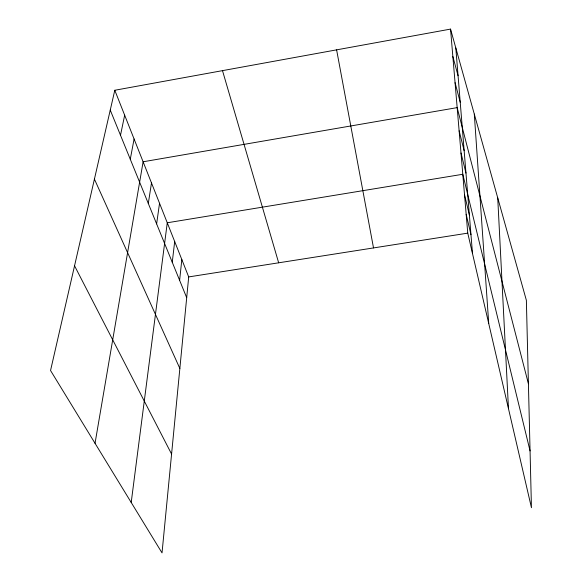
<?xml version="1.0" encoding="UTF-8"?>
<svg xmlns="http://www.w3.org/2000/svg" width="582" height="582" viewBox="0 0 582 582"><rect width="100%" height="100%" fill="white"/><g stroke="black" fill="none" stroke-linecap="round" stroke-linejoin="round"><path stroke-width="0.87" d="M114.792 90.261L188.699 276.916L162.029 552.9L50.547 370.516L114.792 90.261L450.541 29.1L526.368 300.297L531.453 507.708L467.761 233.142L450.541 29.1M179.62 280.32L181.831 259.557M172.257 262.256L174.687 241.53M131.205 502.47L167.267 222.775L462.792 174.273L530.064 450.926M156.623 223.888L159.541 203.271M148.301 203.474L151.495 182.952M95.033 443.295L143.114 161.774L457.168 107.626L528.412 383.742M130.281 159.25L134.093 138.996M120.503 135.242L124.664 115.185M188.699 276.916L467.761 233.142M74.554 265.814L171.581 454.062M94.422 179.14L179.853 368.471M110.253 110.093L186.691 297.686M222.499 70.64L278.662 262.802M452.854 56.519L458.07 75.733M455.059 82.666L460.217 102.17M459.125 130.797L464.16 150.731M460.995 152.993L465.971 173.087M464.516 194.686L469.376 215.013M466.167 214.3L470.969 234.692M336.607 49.856L373.513 247.925M455.815 47.979L472.504 253.599M474.301 114.079L488.734 323.556M497.726 197.865L508.479 408.673"/></g></svg>
